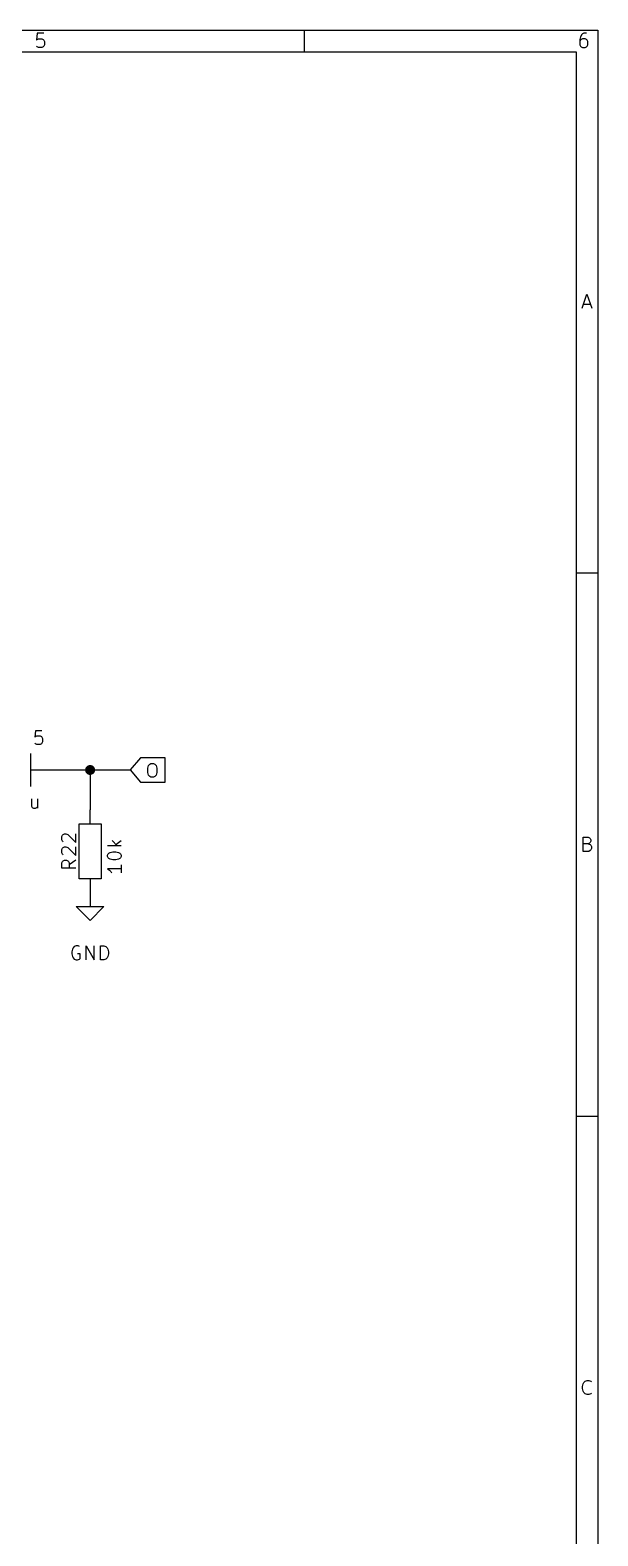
# Model space of a CAD drawing. Extents: x 0.4 to 11.3, y -11.3 to -0.4.
# Drawn here: x 9.24 to 11.3, y -5.85 to -0.39 of the extents above; entities that cross this region are included whole.
import ezdxf

# ---------------------------------------------------------------- set-up
doc = ezdxf.new("R2010")
doc.units = 0
doc.header["$MEASUREMENT"] = 0
for name, color, linetype in [('CYAN2', 4, 'CONTINUOUS'), ('GREEN3', 91, 'CONTINUOUS'), ('RED2', 1, 'CONTINUOUS')]:
    doc.layers.add(name, color=color, linetype=linetype)

msp = doc.modelspace()

# ---------------------------------------------------------------- linework, layer by layer
at = {"layer": 'CYAN2', "linetype": 'CONTINUOUS'}
for p, q in [((9.2619, -2.9328), (9.25952, -2.95661)), ((9.28571, -2.9328), (9.2619, -2.9328)), ((9.25952, -2.95661), (9.2619, -2.95423)), ((9.2619, -2.98043), (9.25952, -2.97804)), ((9.2619, -2.95423), (9.26667, -2.95185)), ((9.26667, -2.9828), (9.2619, -2.98043)), ((9.26667, -2.95185), (9.27857, -2.95185)), ((9.27857, -2.9828), (9.26667, -2.9828)), ((9.27857, -2.95185), (9.28333, -2.95423)), ((9.28333, -2.98043), (9.27857, -2.9828)), ((9.28333, -2.95423), (9.28571, -2.95661)), ((9.28571, -2.97804), (9.28333, -2.98043)), ((9.28571, -2.95661), (9.28809, -2.96137)), ((9.28809, -2.97328), (9.28571, -2.97804)), ((9.28809, -2.96137), (9.28809, -2.97328)), ((9.24809, -3.17947), (9.24809, -3.20566)), ((9.24809, -3.20566), (9.25047, -3.21043)), ((9.25047, -3.21043), (9.25524, -3.2128)), ((9.25524, -3.2128), (9.26238, -3.2128)), ((9.26238, -3.2128), (9.26714, -3.21043)), ((9.26714, -3.21043), (9.26952, -3.20804)), ((9.26952, -3.17947), (9.26952, -3.2128)), ((9.3578, -3.31599), (9.36019, -3.31123)), ((9.3578, -3.31599), (9.36019, -3.31123)), ((9.3578, -3.3279), (9.3578, -3.31599)), ((9.3578, -3.3279), (9.3578, -3.31599)), ((9.36019, -3.33266), (9.3578, -3.3279)), ((9.36019, -3.33266), (9.3578, -3.3279)), ((9.36019, -3.31123), (9.36257, -3.30885)), ((9.36019, -3.31123), (9.36257, -3.30885)), ((9.36257, -3.30885), (9.36733, -3.30647)), ((9.36257, -3.30885), (9.36733, -3.30647)), ((9.36733, -3.30647), (9.37209, -3.30647)), ((9.36733, -3.30647), (9.37209, -3.30647)), ((9.37209, -3.30647), (9.37923, -3.30885)), ((9.37209, -3.30647), (9.37923, -3.30885)), ((9.37923, -3.30885), (9.4078, -3.33742)), ((9.37923, -3.30885), (9.4078, -3.33742)), ((9.4078, -3.33742), (9.4078, -3.30647)), ((9.4078, -3.33742), (9.4078, -3.30647)), ((9.3578, -3.36361), (9.36019, -3.35885)), ((9.3578, -3.36361), (9.36019, -3.35885)), ((9.3578, -3.37552), (9.3578, -3.36361)), ((9.3578, -3.37552), (9.3578, -3.36361)), ((9.36019, -3.38028), (9.3578, -3.37552)), ((9.36019, -3.38028), (9.3578, -3.37552)), ((9.36257, -3.33504), (9.36019, -3.33266)), ((9.36257, -3.33504), (9.36019, -3.33266)), ((9.36019, -3.35885), (9.36257, -3.35647)), ((9.36019, -3.35885), (9.36257, -3.35647)), ((9.36257, -3.38266), (9.36019, -3.38028)), ((9.36257, -3.38266), (9.36019, -3.38028)), ((9.36257, -3.35647), (9.36733, -3.35409)), ((9.36257, -3.35647), (9.36733, -3.35409)), ((9.36733, -3.35409), (9.37209, -3.35409)), ((9.36733, -3.35409), (9.37209, -3.35409)), ((9.37209, -3.35409), (9.37923, -3.35647)), ((9.37209, -3.35409), (9.37923, -3.35647)), ((9.37923, -3.35647), (9.4078, -3.38504)), ((9.37923, -3.35647), (9.4078, -3.38504)), ((9.4078, -3.38504), (9.4078, -3.35409)), ((9.4078, -3.38504), (9.4078, -3.35409)), ((9.5728, -3.35004), (9.5228, -3.35004)), ((9.5728, -3.35004), (9.5228, -3.35004)), ((9.5228, -3.38337), (9.52519, -3.37861)), ((9.5228, -3.38337), (9.52519, -3.37861)), ((9.52519, -3.37861), (9.52757, -3.37623)), ((9.52519, -3.37861), (9.52757, -3.37623)), ((9.52757, -3.37623), (9.53233, -3.37385)), ((9.52757, -3.37623), (9.53233, -3.37385)), ((9.53233, -3.37385), (9.54185, -3.37146)), ((9.53233, -3.37385), (9.54185, -3.37146)), ((9.53947, -3.33099), (9.55852, -3.35004)), ((9.53947, -3.33099), (9.55852, -3.35004)), ((9.54185, -3.37146), (9.55376, -3.37146)), ((9.54185, -3.37146), (9.55376, -3.37146)), ((9.55376, -3.34528), (9.5728, -3.33099)), ((9.55376, -3.34528), (9.5728, -3.33099)), ((9.55376, -3.37146), (9.56328, -3.37385)), ((9.55376, -3.37146), (9.56328, -3.37385)), ((9.56328, -3.37385), (9.56804, -3.37623)), ((9.56328, -3.37385), (9.56804, -3.37623)), ((9.56804, -3.37623), (9.57043, -3.37861)), ((9.56804, -3.37623), (9.57043, -3.37861)), ((9.57043, -3.37861), (9.5728, -3.38337)), ((9.57043, -3.37861), (9.5728, -3.38337)), ((9.3578, -3.41123), (9.36019, -3.40647)), ((9.3578, -3.41123), (9.36019, -3.40647)), ((9.3578, -3.43028), (9.3578, -3.41123)), ((9.3578, -3.43028), (9.3578, -3.41123)), ((9.4078, -3.43028), (9.3578, -3.43028)), ((9.4078, -3.43028), (9.3578, -3.43028)), ((9.36019, -3.40647), (9.36257, -3.40409)), ((9.36019, -3.40647), (9.36257, -3.40409)), ((9.36257, -3.40409), (9.36733, -3.40171)), ((9.36257, -3.40409), (9.36733, -3.40171)), ((9.36733, -3.40171), (9.37447, -3.40171)), ((9.36733, -3.40171), (9.37447, -3.40171)), ((9.37447, -3.40171), (9.37923, -3.40409)), ((9.37447, -3.40171), (9.37923, -3.40409)), ((9.37923, -3.40409), (9.38161, -3.40647)), ((9.37923, -3.40409), (9.38161, -3.40647)), ((9.38161, -3.40647), (9.384, -3.41123)), ((9.38161, -3.40647), (9.384, -3.41123)), ((9.4078, -3.40171), (9.384, -3.41837)), ((9.4078, -3.40171), (9.384, -3.41837)), ((9.384, -3.41123), (9.384, -3.43028)), ((9.384, -3.41123), (9.384, -3.43028)), ((9.5228, -3.38813), (9.5228, -3.38337)), ((9.5228, -3.38813), (9.5228, -3.38337)), ((9.52519, -3.39289), (9.5228, -3.38813)), ((9.52519, -3.39289), (9.5228, -3.38813)), ((9.5728, -3.43337), (9.5228, -3.43337)), ((9.5228, -3.43337), (9.52995, -3.43813)), ((9.5728, -3.43337), (9.5228, -3.43337)), ((9.5228, -3.43337), (9.52995, -3.43813)), ((9.52757, -3.39528), (9.52519, -3.39289)), ((9.52757, -3.39528), (9.52519, -3.39289)), ((9.53233, -3.39766), (9.52757, -3.39528)), ((9.53233, -3.39766), (9.52757, -3.39528)), ((9.54185, -3.40004), (9.53233, -3.39766)), ((9.54185, -3.40004), (9.53233, -3.39766)), ((9.55376, -3.40004), (9.54185, -3.40004)), ((9.55376, -3.40004), (9.54185, -3.40004)), ((9.56328, -3.39766), (9.55376, -3.40004)), ((9.56328, -3.39766), (9.55376, -3.40004)), ((9.56804, -3.39528), (9.56328, -3.39766)), ((9.56804, -3.39528), (9.56328, -3.39766)), ((9.57043, -3.39289), (9.56804, -3.39528)), ((9.57043, -3.39289), (9.56804, -3.39528)), ((9.5728, -3.38813), (9.57043, -3.39289)), ((9.5728, -3.38813), (9.57043, -3.39289)), ((9.5728, -3.38337), (9.5728, -3.38813)), ((9.5728, -3.38337), (9.5728, -3.38813)), ((9.5728, -3.41908), (9.5728, -3.44765)), ((9.5728, -3.41908), (9.5728, -3.44765)), ((9.52995, -3.43813), (9.53471, -3.44289)), ((9.52995, -3.43813), (9.53471, -3.44289)), ((9.53471, -3.44289), (9.53709, -3.44765)), ((9.53471, -3.44289), (9.53709, -3.44765)), ((9.39571, -3.72471), (9.39333, -3.73423)), ((9.39571, -3.72471), (9.39333, -3.73423)), ((9.39333, -3.73423), (9.39333, -3.74137)), ((9.39333, -3.73423), (9.39333, -3.74137)), ((9.39333, -3.74137), (9.39571, -3.7509)), ((9.39333, -3.74137), (9.39571, -3.7509)), ((9.39809, -3.71995), (9.39571, -3.72471)), ((9.39809, -3.71995), (9.39571, -3.72471)), ((9.39571, -3.7509), (9.39809, -3.75566)), ((9.39571, -3.7509), (9.39809, -3.75566)), ((9.40286, -3.71519), (9.39809, -3.71995)), ((9.40286, -3.71519), (9.39809, -3.71995)), ((9.39809, -3.75566), (9.40286, -3.76043)), ((9.39809, -3.75566), (9.40286, -3.76043)), ((9.41, -3.7128), (9.40286, -3.71519)), ((9.41, -3.7128), (9.40286, -3.71519)), ((9.40286, -3.76043), (9.41, -3.7628)), ((9.40286, -3.76043), (9.41, -3.7628)), ((9.41714, -3.7128), (9.41, -3.7128)), ((9.41714, -3.7128), (9.41, -3.7128)), ((9.41, -3.7628), (9.41476, -3.7628)), ((9.41, -3.7628), (9.41476, -3.7628)), ((9.42428, -3.74137), (9.41476, -3.74137)), ((9.42428, -3.74137), (9.41476, -3.74137)), ((9.41476, -3.7628), (9.42191, -3.76043)), ((9.41476, -3.7628), (9.42191, -3.76043)), ((9.42191, -3.71519), (9.41714, -3.7128)), ((9.42191, -3.71519), (9.41714, -3.7128)), ((9.42191, -3.76043), (9.42428, -3.75804)), ((9.42191, -3.76043), (9.42428, -3.75804)), ((9.42428, -3.75804), (9.42428, -3.74137)), ((9.42428, -3.75804), (9.42428, -3.74137)), ((9.44571, -3.7628), (9.44571, -3.7128)), ((9.44571, -3.7128), (9.47428, -3.7628)), ((9.44571, -3.7628), (9.44571, -3.7128)), ((9.44571, -3.7128), (9.47428, -3.7628)), ((9.47428, -3.7628), (9.47428, -3.7128)), ((9.47428, -3.7628), (9.47428, -3.7128)), ((9.49809, -3.7628), (9.49809, -3.7128)), ((9.49809, -3.7128), (9.51, -3.7128)), ((9.49809, -3.7628), (9.49809, -3.7128)), ((9.49809, -3.7128), (9.51, -3.7128)), ((9.51, -3.7628), (9.49809, -3.7628)), ((9.51, -3.7628), (9.49809, -3.7628)), ((9.51, -3.7128), (9.51714, -3.71519)), ((9.51, -3.7128), (9.51714, -3.71519)), ((9.51714, -3.76043), (9.51, -3.7628)), ((9.51714, -3.76043), (9.51, -3.7628)), ((9.51714, -3.71519), (9.52191, -3.71995)), ((9.51714, -3.71519), (9.52191, -3.71995)), ((9.52191, -3.75566), (9.51714, -3.76043)), ((9.52191, -3.75566), (9.51714, -3.76043)), ((9.52191, -3.71995), (9.52429, -3.72471)), ((9.52191, -3.71995), (9.52429, -3.72471)), ((9.52429, -3.7509), (9.52191, -3.75566)), ((9.52429, -3.7509), (9.52191, -3.75566)), ((9.52429, -3.72471), (9.52667, -3.73423)), ((9.52429, -3.72471), (9.52667, -3.73423)), ((9.52667, -3.74137), (9.52429, -3.7509)), ((9.52667, -3.74137), (9.52429, -3.7509)), ((9.52667, -3.73423), (9.52667, -3.74137)), ((9.52667, -3.73423), (9.52667, -3.74137))]:
    msp.add_line(p, q, dxfattribs=at)
at = {"layer": 'GREEN3', "linetype": 'CONTINUOUS'}
for p, q in [((9.325, -3.075), (9.46, -3.075)), ((9.46, -3.075), (9.605, -3.075)), ((9.46, -3.075), (9.46, -3.22))]:
    msp.add_line(p, q, dxfattribs=at)
at = {"layer": 'GREEN3', "const_width": 0.018}
msp.add_lwpolyline([(9.451, -3.075, 1), (9.469, -3.075, 1)], format="xyb", close=True, dxfattribs=at)
at = {"layer": 'RED2', "linetype": 'CONTINUOUS'}
for p, q in [((0.3937, -0.3937), (11.2993, -0.3937)), ((9.26804, -0.40526), (9.2656, -0.42963)), ((9.2656, -0.42963), (9.26804, -0.4272)), ((9.29241, -0.40526), (9.26804, -0.40526)), ((9.26804, -0.4272), (9.27291, -0.42476)), ((9.27291, -0.42476), (9.28509, -0.42476)), ((9.28509, -0.42476), (9.28997, -0.4272)), ((9.28997, -0.4272), (9.29241, -0.42963)), ((9.29241, -0.42963), (9.29484, -0.43451)), ((9.29484, -0.43451), (9.29484, -0.44669)), ((10.2362, -0.47244), (10.2362, -0.3937)), ((11.2365, -0.41745), (11.2341, -0.4272)), ((11.2341, -0.4272), (11.2341, -0.44669)), ((11.2365, -0.42963), (11.2341, -0.43451)), ((11.2414, -0.41014), (11.2365, -0.41745)), ((11.239, -0.4272), (11.2365, -0.42963)), ((11.2439, -0.42476), (11.239, -0.4272)), ((11.2439, -0.4077), (11.2414, -0.41014)), ((11.2487, -0.40526), (11.2439, -0.4077)), ((11.2536, -0.42476), (11.2439, -0.42476)), ((11.2585, -0.40526), (11.2487, -0.40526)), ((11.2585, -0.4272), (11.2536, -0.42476)), ((11.2609, -0.42963), (11.2585, -0.4272)), ((11.2633, -0.43451), (11.2609, -0.42963)), ((11.2633, -0.44669), (11.2633, -0.43451)), ((11.2993, -0.3937), (11.2993, -7.8743)), ((0.47244, -0.47244), (11.2206, -0.47244)), ((9.26804, -0.45401), (9.2656, -0.45157)), ((9.27291, -0.45644), (9.26804, -0.45401)), ((9.28509, -0.45644), (9.27291, -0.45644)), ((9.28997, -0.45401), (9.28509, -0.45644)), ((9.29241, -0.45157), (9.28997, -0.45401)), ((9.29484, -0.44669), (9.29241, -0.45157)), ((11.2206, -0.47244), (11.2206, -7.79556)), ((11.2341, -0.44669), (11.2365, -0.45157)), ((11.2365, -0.45157), (11.239, -0.45401)), ((11.239, -0.45401), (11.2439, -0.45644)), ((11.2439, -0.45644), (11.2536, -0.45644)), ((11.2536, -0.45644), (11.2585, -0.45401)), ((11.2585, -0.45401), (11.2609, -0.45157)), ((11.2609, -0.45157), (11.2633, -0.44669)), ((11.2429, -1.40133), (11.2599, -1.35015)), ((11.2599, -1.35015), (11.277, -1.40133)), ((11.2477, -1.3867), (11.2721, -1.3867)), ((11.2993, -2.3622), (11.2206, -2.3622)), ((9.245, -3.135), (9.245, -3.015)), ((9.6425, -3.03124), (9.605, -3.075)), ((9.73178, -3.03124), (9.6425, -3.03124)), ((9.67101, -3.05852), (9.67578, -3.05376)), ((9.67578, -3.05376), (9.68054, -3.05138)), ((9.68054, -3.05138), (9.69006, -3.05138)), ((9.69006, -3.05138), (9.69482, -3.05376)), ((9.69482, -3.05376), (9.69958, -3.05852)), ((9.73178, -3.075), (9.73178, -3.03124)), ((9.245, -3.075), (9.325, -3.075)), ((9.605, -3.075), (9.6425, -3.11876)), ((9.66863, -3.06805), (9.67101, -3.05852)), ((9.66863, -3.08471), (9.66863, -3.06805)), ((9.67101, -3.09424), (9.66863, -3.08471)), ((9.67578, -3.099), (9.67101, -3.09424)), ((9.68054, -3.10138), (9.67578, -3.099)), ((9.69006, -3.10138), (9.68054, -3.10138)), ((9.69482, -3.099), (9.69006, -3.10138)), ((9.69958, -3.09424), (9.69482, -3.099)), ((9.69958, -3.05852), (9.70196, -3.06805)), ((9.70196, -3.08471), (9.69958, -3.09424)), ((9.70196, -3.06805), (9.70196, -3.08471)), ((9.73178, -3.11876), (9.73178, -3.075)), ((9.6425, -3.11876), (9.73178, -3.11876)), ((9.42, -3.47), (9.42, -3.27)), ((9.42, -3.27), (9.5, -3.27)), ((9.46, -3.27), (9.46, -3.22)), ((9.46, -3.27), (9.46, -3.22)), ((9.5, -3.27), (9.5, -3.47)), ((11.2465, -3.36983), (11.2465, -3.31865)), ((11.2465, -3.31865), (11.2636, -3.31865)), ((11.2636, -3.31865), (11.2685, -3.32109)), ((11.2685, -3.32109), (11.2709, -3.32352)), ((11.2709, -3.32352), (11.2733, -3.3284)), ((11.2733, -3.3284), (11.2733, -3.33327)), ((11.2636, -3.34302), (11.2465, -3.34302)), ((11.266, -3.36983), (11.2465, -3.36983)), ((11.2685, -3.34058), (11.2636, -3.34302)), ((11.2636, -3.34302), (11.2709, -3.34546)), ((11.2709, -3.36739), (11.266, -3.36983)), ((11.2709, -3.33815), (11.2685, -3.34058)), ((11.2733, -3.33327), (11.2709, -3.33815)), ((11.2709, -3.34546), (11.2733, -3.34789)), ((11.2733, -3.36495), (11.2709, -3.36739)), ((11.2733, -3.34789), (11.2758, -3.35277)), ((11.2758, -3.36008), (11.2733, -3.36495)), ((11.2758, -3.35277), (11.2758, -3.36008)), ((9.5, -3.47), (9.42, -3.47)), ((9.46, -3.47), (9.46, -3.52)), ((9.46, -3.47), (9.46, -3.52)), ((9.46, -3.52), (9.46, -3.57)), ((9.46, -3.62), (9.41, -3.57)), ((9.41, -3.57), (9.46, -3.57)), ((9.46, -3.57), (9.51, -3.57)), ((9.51, -3.57), (9.46, -3.62)), ((11.2993, -4.33071), (11.2206, -4.33071)), ((11.249, -5.29446), (11.2538, -5.28959)), ((11.2538, -5.28959), (11.2611, -5.28715)), ((11.2611, -5.28715), (11.266, -5.28715)), ((11.266, -5.28715), (11.2733, -5.28959)), ((11.2733, -5.28959), (11.2758, -5.29203)), ((11.2441, -5.30909), (11.2465, -5.29934)), ((11.2441, -5.3164), (11.2441, -5.30909)), ((11.2465, -5.32615), (11.2441, -5.3164)), ((11.2465, -5.29934), (11.249, -5.29446)), ((11.249, -5.33102), (11.2465, -5.32615)), ((11.2538, -5.3359), (11.249, -5.33102)), ((11.2611, -5.33833), (11.2538, -5.3359)), ((11.266, -5.33833), (11.2611, -5.33833)), ((11.2733, -5.3359), (11.266, -5.33833)), ((11.2758, -5.33346), (11.2733, -5.3359))]:
    msp.add_line(p, q, dxfattribs=at)

doc.saveas('drawing.dxf')
